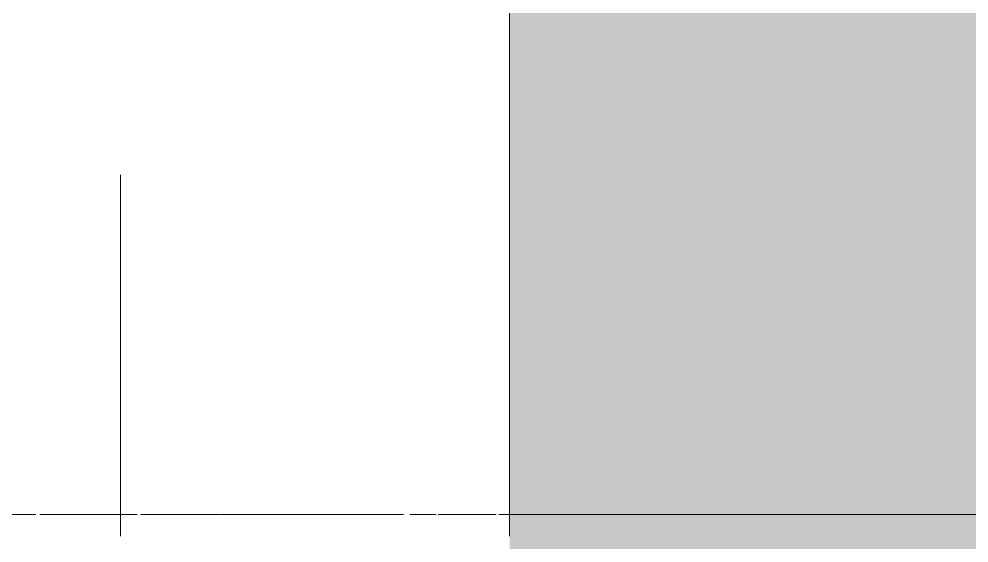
# Model space of a CAD drawing. Header units: metres. Extents: x 1.1 to 63.3, y -3.6 to 22.8.
# Drawn here: x 21.71629 to 21.7628, y 6.57401 to 6.59966 of the extents above; entities that cross this region are included whole.
import ezdxf

# ---------------------------------------------------------------- set-up
doc = ezdxf.new("R2010")
doc.units = ezdxf.units.M
doc.layers.add('ARQ_1100_BASE_TÉRREO_GARAGEM_dwg', color=7, linetype='Continuous', lineweight=5, true_color=0x767676)
doc.layers.add('P-PIPE-CNTR', color=7, linetype='Continuous', lineweight=5)
doc.layers.add('P-SANR-FIXT', color=7, linetype='Continuous', lineweight=5)

# ---------------------------------------------------------------- blocks, each defined once
blk = doc.blocks.new('USO_ESG_Cuba lavatório retângular - Uso geral-4179220-TÉRREO F_S 1')
at = {"layer": 'P-SANR-FIXT', "true_color": 0xf3f3f3, "transparency": 33554560}
h = blk.add_hatch(color=7, dxfattribs=at)
h.paths.add_polyline_path([(0.023579, -0.050212), (0.01905, -0.050382), (0.01905, -0.055212), (0.17305, -0.055212), (0.17305, -0.050212), (0.042082, -0.050212)])
h.paths.add_polyline_path([(-0.01905, -0.050212), (-0.173107, -0.050382), (-0.173107, -0.055212), (-0.01905, -0.055212), (-0.01905, -0.050287)])
h = blk.add_hatch(color=7, dxfattribs=at)
h.paths.add_polyline_path([(-0.165705, -0.055212), (-0.173107, -0.055212), (-0.186884, -0.059126), (-0.196443, -0.068684), (-0.200053, -0.082157), (-0.200053, -0.250003), (-0.18585, -0.250003), (-0.18585, -0.145), (-0.01905, -0.145), (-0.01905, -0.055212), (-0.061811, -0.055212)])
h.paths.add_polyline_path([(0.042082, -0.055212), (0.01905, -0.055212), (0.01905, -0.145), (0.186929, -0.145), (0.186929, -0.250003), (0.199995, -0.250003), (0.199995, -0.082157), (0.196081, -0.06838), (0.186523, -0.058822), (0.171949, -0.055212), (0.145976, -0.055212)])
h.paths.add_polyline_path([(0.180617, -0.07459), (0.182634, -0.078975), (0.182298, -0.078649), (0.18115, -0.075879)])
h.paths.add_polyline_path([(0.198247, -0.350003), (0.186929, -0.350003), (0.186929, -0.357625), (-0.183478, -0.357801), (-0.183673, -0.357625), (-0.18585, -0.357625), (-0.18585, -0.350003), (-0.200053, -0.350003), (-0.199956, -0.357625), (-0.196138, -0.371042), (-0.18658, -0.3806), (-0.173107, -0.38421), (0.17305, -0.38421), (0.186929, -0.380193), (0.196385, -0.370738), (0.199995, -0.357265), (0.199995, -0.350003), (0.199548, -0.350003)])
h.paths.add_polyline_path([(0.180617, -0.364831), (0.175746, -0.366999), (0.176558, -0.366512), (0.177322, -0.366196)])
blk = doc.blocks.new('USO_ESG_Sifão de Uso Geral - Sifão para lavatório-4179222-TÉRREO F_S 1')
at = {"layer": 'P-SANR-FIXT', "color": 8, "true_color": 0x797979}
blk.add_line((-0.01905, -0.050881), (-0.01905, -0.205), dxfattribs=at)
blk = doc.blocks.new('ARQ_1100_BASE_TÉRREO_GARAGEM_dwg-4178582-TÉRREO F_S 1')
at = {"color": 254, "lineweight": 5, "true_color": 0xcecece}
blk.add_line((41.130676, 2.319024), (41.130676, 2.471295), dxfattribs=at)
at = {"color": 254, "lineweight": 5, "true_color": 0xe6e6e6}
for p, q in [((41.130676, 2.318503), (41.130676, 2.319024)), ((41.130676, 2.316472), (41.130676, 2.318375))]:
    blk.add_line(p, q, dxfattribs=at)
at = {"color": 254, "lineweight": 5, "true_color": 0xe3e3e3}
blk.add_line((41.130676, 2.315974), (41.130676, 2.316472), dxfattribs=at)
at = {"color": 7, "lineweight": 5, "true_color": 0xf1f1f1}
for p, q in [((41.130676, 2.315537), (41.130676, 2.315974)), ((41.130676, 2.314147), (41.130676, 2.315429))]:
    blk.add_line(p, q, dxfattribs=at)
at = {"color": 7, "lineweight": 5, "true_color": 0xeeeeee}
for p, q in [((41.130676, 2.304904), (41.130676, 2.31383)), ((41.130676, 2.300951), (41.130676, 2.304879)), ((41.130676, 2.29602), (41.130676, 2.300794)), ((41.130676, 2.286621), (41.130676, 2.295833))]:
    blk.add_line(p, q, dxfattribs=at)

msp = doc.modelspace()

# ---------------------------------------------------------------- linework, layer by layer
at = {"layer": 'P-PIPE-CNTR', "color": 7, "true_color": 0xf6f6f6}
msp.add_line((21.721259, 6.592035), (21.721259, 6.578675), dxfattribs=at)
at = {"layer": 'P-PIPE-CNTR', "color": 7, "true_color": 0xf1f1f1}
msp.add_line((21.721259, 6.578675), (21.721259, 6.574345), dxfattribs=at)

# ---------------------------------------------------------------- block references
at = {"layer": 'ARQ_1100_BASE_TÉRREO_GARAGEM_dwg', "color": 253, "true_color": 0xaaaaaa, "rotation": 270.0000000000001}
msp.add_blockref('ARQ_1100_BASE_TÉRREO_GARAGEM_dwg-4178582-TÉRREO F_S 1', (19.421285, 47.706078), dxfattribs=at)
at = {"layer": 'P-SANR-FIXT', "rotation": 180}
msp.add_blockref('USO_ESG_Cuba lavatório retângular - Uso geral-4179220-TÉRREO F_S 1', (21.721259, 6.523464), dxfattribs=at)
at = {"layer": 'P-SANR-FIXT', "color": 9, "true_color": 0xbfbfbf, "rotation": 180}
msp.add_blockref('USO_ESG_Sifão de Uso Geral - Sifão para lavatório-4179222-TÉRREO F_S 1', (21.721259, 6.523464), dxfattribs=at)

doc.saveas('drawing.dxf')
